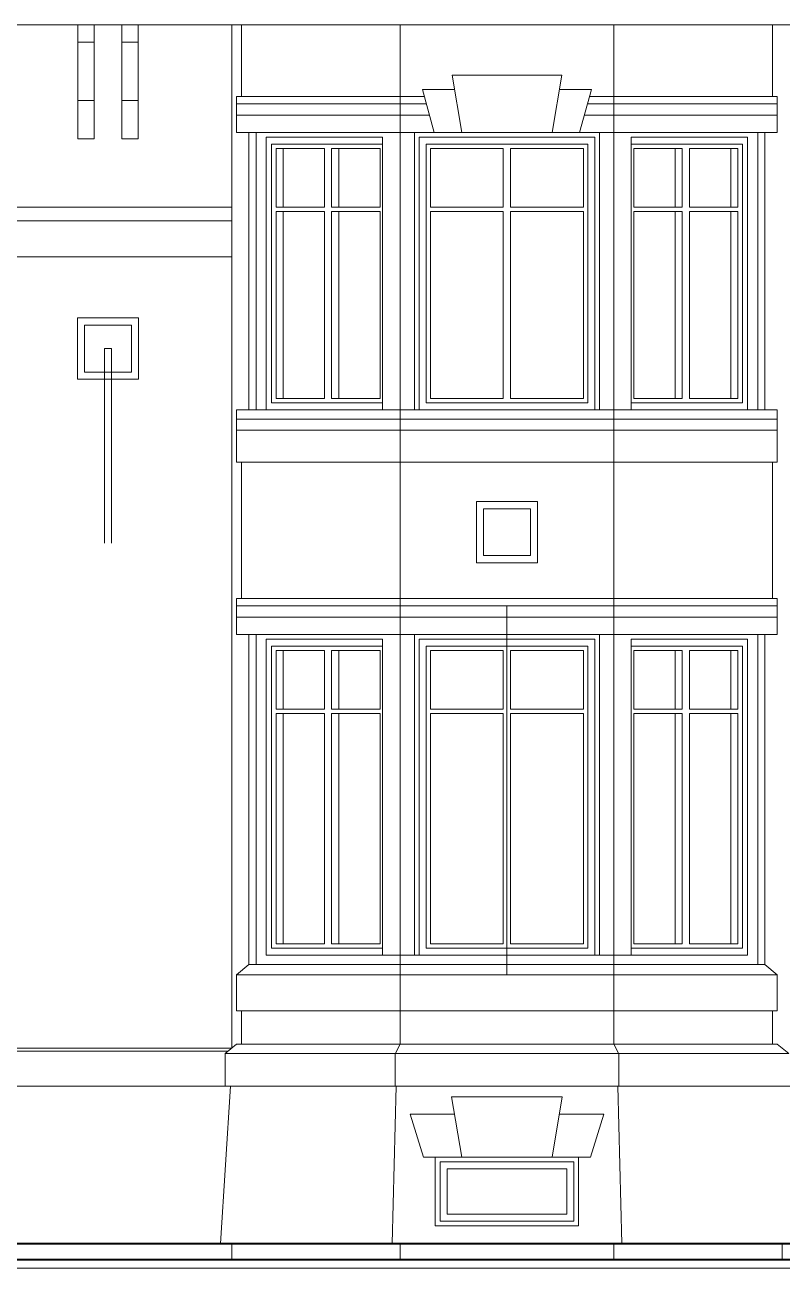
# Model space of a CAD drawing. Header units: millimetres. Extents: x 74752 to 193506, y -83124 to -13126.
# Drawn here: x 90200 to 95484, y -29685 to -21014 of the extents above; entities that cross this region are included whole.
import ezdxf

# ---------------------------------------------------------------- set-up
doc = ezdxf.new("R2010")
doc.units = ezdxf.units.MM
doc.layers.add('wall', color=5, linetype='Continuous')

msp = doc.modelspace()

# ---------------------------------------------------------------- linework, layer by layer
at = {"layer": 'wall', "color": 250, "linetype": 'Continuous', "lineweight": 15, "ltscale": 0.13}
for p, q in [((80722.2, -21014.4, -51547.4), (97055.3, -21014.4, -51547.4)), ((91643.8, -21017.4, -51575.1), (91643.8, -28151.1, -51575.1)), ((91711.7, -21017.4, -51575.1), (91711.7, -21514.7, -51575.1)), ((92818.2, -21017.4, -51575.8), (92818.2, -28123.3, -51575.8)), ((94309.3, -21017.4, -51575.8), (94309.3, -28123.3, -51575.8)), ((95415.8, -21017.4, -51575.1), (95415.8, -21514.7, -51575.1)), ((90685.8, -21134.2, -51566.1), (90570.6, -21134.2, -51566.1)), ((90991.8, -21134.2, -51566.1), (90876.6, -21134.2, -51566.1)), ((93181.2, -21364.7, -51446.8), (93563.7, -21364.7, -51423.6)), ((93181.2, -21364.7, -51460.3), (93249, -21764.7, -51473.2)), ((93946.3, -21364.7, -51446.8), (93563.7, -21364.7, -51423.6)), ((93946.3, -21364.7, -51460.3), (93878.5, -21764.7, -51473.2)), ((92974.5, -21464.7, -51482.2), (93198.1, -21464.7, -51463.4)), ((93056.5, -21764.7, -51552.8), (92974.5, -21464.7, -51555.2)), ((94153, -21464.7, -51482.2), (93929.3, -21464.7, -51463.4)), ((94071, -21764.7, -51552.8), (94153, -21464.7, -51555.2)), ((90685.8, -21541.5, -51566.1), (90570.6, -21541.5, -51566.1)), ((90991.8, -21541.5, -51566.1), (90876.6, -21541.5, -51566.1)), ((91677.7, -21514.7, -51575.1), (91677.7, -21764.7, -51575.1)), ((91677.7, -21514.7, -51536.2), (92988.1, -21514.7, -51536.2)), ((92988.1, -21514.7, -51536.2), (91677.7, -21514.7, -51536.2)), ((91677.7, -21565.6, -51564.6), (93002, -21565.6, -51564.6)), ((95449.7, -21565.6, -51564.6), (94125.4, -21565.6, -51564.6)), ((94139.3, -21514.7, -51536.2), (95449.7, -21514.7, -51536.2)), ((94409.6, -21514.7, -51572.7), (94139.3, -21514.7, -51552.2)), ((95449.7, -21514.7, -51575.1), (95449.7, -21764.7, -51575.1)), ((91677.7, -21644.7, -51653.2), (93023.7, -21644.7, -51551.5)), ((95449.7, -21644.7, -51653.2), (94103.8, -21644.7, -51551.5)), ((93032.7, -21764.7, -51526.4), (91677.7, -21764.7, -51566.4)), ((91677.7, -21764.7, -51526.4), (95449.7, -21764.7, -51526.4)), ((91763.8, -21764.7, -51575.8), (91763.8, -23699.7, -51575.8)), ((91813.8, -23699.7, -51595.5), (91813.8, -21764.7, -51576.1)), ((92696, -21797.7, -51535.7), (91884.9, -21797.7, -51560.5)), ((91884.9, -21797.7, -51605.6), (91884.9, -23699.7, -51605.6)), ((91884.9, -21797.7, -51526.4), (92696, -21797.7, -51526.4)), ((91920.2, -21846.7, -51559.6), (92290.4, -21846.7, -51547.7)), ((91920.2, -21846.7, -51605.6), (91920.2, -23650.7, -51605.6)), ((91920.2, -21846.7, -51526.4), (92696, -21846.7, -51526.4)), ((92340.4, -21846.7, -51546.1), (92696, -21846.7, -51534.6)), ((92696, -21797.7, -51816.9), (92696, -23699.7, -51816.9)), ((92918.2, -21764.7, -51575.8), (92918.2, -22973, -51575.8)), ((92918.2, -21764.7, -51512.1), (92918.2, -23699.7, -51508.1)), ((93563.7, -21764.7, -51512.1), (92918.2, -21764.7, -51512.1)), ((92918.2, -21764.7, -51512.1), (92918.2, -23699.7, -51508.1)), ((93563.7, -21797.6, -51493.3), (92951.2, -21797.6, -51512.1)), ((92951.2, -21797.6, -51512.1), (92951.2, -23699.6, -51502.7)), ((92999.9, -21846.6, -51512.1), (93563.7, -21846.6, -51493.9)), ((92999.9, -21846.6, -51512.1), (92999.9, -23650.6, -51502.7)), ((93563.7, -21764.7, -51512.1), (94209.3, -21764.7, -51512.1)), ((93563.7, -21797.6, -51493.3), (94176.3, -21797.6, -51512.1)), ((94127.5, -21846.6, -51512.1), (93563.7, -21846.6, -51493.9)), ((94127.5, -21846.6, -51512.1), (94127.5, -23650.6, -51502.7)), ((94176.3, -21797.6, -51512.1), (94176.3, -23699.6, -51502.7)), ((94209.3, -21764.7, -51575.8), (94209.3, -22973, -51575.8)), ((94209.3, -21764.7, -51512.1), (94209.3, -23699.7, -51508.1)), ((94209.3, -21764.7, -51512.1), (94209.3, -23699.7, -51508.1)), ((94431.5, -21797.7, -51535.7), (95242.6, -21797.7, -51560.5)), ((95242.6, -21797.7, -51526.4), (94431.5, -21797.7, -51526.4)), ((94431.5, -21797.7, -51816.9), (94431.5, -23699.7, -51816.9)), ((94787, -21846.7, -51546.1), (94431.5, -21846.7, -51534.6)), ((95207.3, -21846.7, -51526.4), (94431.5, -21846.7, -51526.4)), ((95207.3, -21846.7, -51559.6), (94837, -21846.7, -51547.7)), ((95207.3, -21846.7, -51605.6), (95207.3, -23650.7, -51605.6)), ((95242.6, -21797.7, -51605.6), (95242.6, -23699.7, -51605.6)), ((95313.7, -23699.7, -51595.5), (95313.7, -21764.7, -51576.1)), ((95363.7, -21764.7, -51575.8), (95363.7, -23699.7, -51575.8)), ((91952.7, -21876.6, -51575.8), (91952.7, -22285.9, -51575.8)), ((91952.7, -21876.6, -51949.8), (92290.4, -21876.6, -51949.8)), ((91952.7, -21876.6, -51738.5), (92290.4, -21876.6, -51738.5)), ((92002.7, -21876.6, -51364.5), (92002.7, -22285.9, -51364.5)), ((92290.4, -21876.6, -51575.8), (92290.4, -22285.9, -51575.8)), ((92340.4, -21876.6, -51575.8), (92340.4, -22285.9, -51575.8)), ((92340.4, -21876.6, -51949.8), (92678.1, -21876.6, -51949.8)), ((92340.4, -21876.6, -51738.5), (92678.1, -21876.6, -51738.5)), ((92390.4, -21876.6, -51575.8), (92390.4, -22285.9, -51575.8)), ((92678.1, -21876.6, -51575.8), (92678.1, -22285.9, -51575.8)), ((94787, -21876.6, -51949.8), (94449.4, -21876.6, -51949.8)), ((94787, -21876.6, -51738.5), (94449.4, -21876.6, -51738.5)), ((94449.4, -21876.6, -51575.8), (94449.4, -22285.9, -51575.8)), ((94737, -21876.6, -51575.8), (94737, -22285.9, -51575.8)), ((94787, -21876.6, -51575.8), (94787, -22285.9, -51575.8)), ((94837, -21876.6, -51575.8), (94837, -22285.9, -51575.8)), ((95174.7, -21876.6, -51949.8), (94837, -21876.6, -51949.8)), ((95174.7, -21876.6, -51738.5), (94837, -21876.6, -51738.5)), ((95124.7, -21876.6, -51364.5), (95124.7, -22285.9, -51364.5)), ((95174.7, -21876.6, -51575.8), (95174.7, -22285.9, -51575.8)), ((89862, -22285.9, -51585.5), (91643.8, -22285.9, -51614)), ((92290.4, -22285.9, -51575.8), (91952.7, -22285.9, -51575.8)), ((91952.7, -22315.9, -51575.8), (91952.7, -23620.7, -51575.8)), ((91952.7, -22315.9, -51277.2), (92290.4, -22315.9, -51277.2)), ((92002.7, -22315.9, -51364.5), (92002.7, -23620.7, -51364.5)), ((92290.4, -22315.9, -51575.8), (92290.4, -23620.7, -51575.8)), ((92678.1, -22285.9, -51575.8), (92340.4, -22285.9, -51575.8)), ((92340.4, -22315.9, -51575.8), (92340.4, -23620.7, -51575.8)), ((92340.4, -22315.9, -51277.2), (92678.1, -22315.9, -51277.2)), ((92390.4, -22315.9, -51575.8), (92390.4, -23620.7, -51575.8)), ((92678.1, -22315.9, -51575.8), (92678.1, -23620.7, -51575.8)), ((93030, -22315.9, -51575.8), (93538.4, -22315.9, -51575.8)), ((93030, -22315.9, -51877.9), (93030, -23620.7, -51877.9)), ((93538.4, -22315.9, -51575.1), (93538.4, -23620.7, -51575.1)), ((93589, -22315.9, -51575.1), (93589, -23620.7, -51575.1)), ((94097.5, -22315.9, -51575.8), (93589, -22315.9, -51575.8)), ((94097.5, -22315.9, -51877.9), (94097.5, -23620.7, -51877.9)), ((94449.4, -22285.9, -51575.8), (94787, -22285.9, -51575.8)), ((94787, -22315.9, -51277.2), (94449.4, -22315.9, -51277.2)), ((94449.4, -22315.9, -51575.8), (94449.4, -23620.7, -51575.8)), ((94737, -22315.9, -51575.8), (94737, -23620.7, -51575.8)), ((94787, -22315.9, -51575.8), (94787, -23620.7, -51575.8)), ((94837, -22285.9, -51575.8), (95174.7, -22285.9, -51575.8)), ((94837, -22315.9, -51575.8), (94837, -23620.7, -51575.8)), ((95174.7, -22315.9, -51277.2), (94837, -22315.9, -51277.2)), ((95124.7, -22315.9, -51364.5), (95124.7, -23620.7, -51364.5)), ((95174.7, -22315.9, -51575.8), (95174.7, -23620.7, -51575.8)), ((89927, -22380.9, -51538.9), (91643.8, -22380.9, -51575.1)), ((89963.6, -22630.9, -51582.5), (91643.8, -22630.9, -51614)), ((90755.3, -23271.7, -51566.1), (90755.3, -24629.6, -51566.1)), ((90755.3, -23271.7, -51566.1), (90805.3, -23271.7, -51566.1)), ((90805.3, -23271.7, -51566.1), (90805.3, -24629.6, -51566.1)), ((91812.7, -23651.1, -51575.8), (91813.8, -23651.1, -51575.8)), ((92696, -23650.7, -51525.3), (91920.2, -23650.7, -51550.3)), ((91920.2, -23650.7, -51517), (92696, -23650.7, -51517)), ((92290.4, -23620.7, -51651.2), (91952.7, -23620.7, -51651.2)), ((91952.7, -23620.7, -51439.8), (92290.4, -23620.7, -51439.8)), ((92678.1, -23620.7, -51651.2), (92340.4, -23620.7, -51651.2)), ((92340.4, -23620.7, -51439.8), (92678.1, -23620.7, -51439.8)), ((92999.9, -23650.6, -51502.7), (93563.7, -23650.6, -51502.7)), ((93030, -23620.7, -51439.8), (93538.4, -23620.7, -51439.8)), ((94127.5, -23650.6, -51502.7), (93563.7, -23650.6, -51502.7)), ((94097.5, -23620.7, -51439.8), (93589, -23620.7, -51439.8)), ((94431.5, -23650.7, -51525.3), (95207.3, -23650.7, -51550.3)), ((95207.3, -23650.7, -51517), (94431.5, -23650.7, -51517)), ((94449.4, -23620.7, -51651.2), (94787, -23620.7, -51651.2)), ((94787, -23620.7, -51439.8), (94449.4, -23620.7, -51439.8)), ((94837, -23620.7, -51651.2), (95174.7, -23620.7, -51651.2)), ((95174.7, -23620.7, -51439.8), (94837, -23620.7, -51439.8)), ((95314.8, -23651.1, -51575.8), (95313.7, -23651.1, -51575.8)), ((91677.7, -23699.7, -51517), (95449.7, -23699.7, -51517)), ((91677.7, -23699.7, -51566.4), (91677.7, -24064.7, -51566.4)), ((92696, -23699.7, -51526.3), (91763.8, -23699.7, -51554.8)), ((94431.5, -23699.7, -51526.3), (95363.7, -23699.7, -51554.8)), ((95449.7, -23699.7, -51566.4), (95449.7, -24064.7, -51566.4)), ((91677.7, -23764.7, -51517.1), (95449.7, -23764.7, -51517.1)), ((91677.7, -23839.7, -51533.8), (95449.7, -23839.7, -51533.8)), ((91763.8, -23764.7, -51554.5), (92696, -23764.7, -51527)), ((95363.7, -23764.7, -51554.5), (94431.5, -23764.7, -51527)), ((91677.7, -24064.7, -51534.6), (95449.7, -24064.7, -51534.6)), ((91711.7, -24067.7, -51562.3), (91711.7, -25014.9, -51562.3)), ((95415.8, -24067.7, -51562.3), (95415.8, -25014.9, -51562.3)), ((91677.7, -25014.9, -51551.6), (91677.7, -25264.9, -51551.6)), ((91677.7, -25014.9, -51512.7), (93563.7, -25014.9, -51512.7)), ((95449.7, -25014.9, -51512.7), (91677.7, -25014.9, -51512.7)), ((95449.7, -25014.9, -51551.6), (95449.7, -25264.9, -51551.6)), ((91677.7, -25065.7, -51541.1), (93563.7, -25065.7, -51541.1)), ((95449.7, -25065.7, -51541.1), (93563.7, -25065.7, -51541.1)), ((93563.7, -27639.7, -51573.6), (93563.7, -25066.1, -51573.6)), ((91677.7, -25144.9, -51629.7), (93563.7, -25144.9, -51487.1)), ((95449.7, -25144.9, -51629.7), (93563.7, -25144.9, -51487.1)), ((93032.7, -25264.9, -51502.9), (91677.7, -25264.9, -51542.9)), ((91677.7, -25264.9, -51502.9), (95449.7, -25264.9, -51502.9)), ((91763.8, -25264.9, -51552.3), (91763.8, -27567.8, -51642.2)), ((91813.8, -27566.7, -51662.4), (91813.8, -25264.9, -51552.5)), ((92696, -25297.9, -51512.2), (91884.9, -25297.9, -51537)), ((91884.9, -25297.9, -51582), (91884.9, -27501.7, -51669.4)), ((91884.9, -25297.9, -51502.9), (92696, -25297.9, -51502.9)), ((92696, -25297.9, -51793.4), (92696, -27501.7, -51880.7)), ((92918.2, -25264.9, -51552.3), (92918.2, -26473.2, -51552.3)), ((92918.2, -25264.9, -51488.5), (92918.2, -27501.7, -51571.9)), ((92918.2, -25264.9, -51488.5), (92918.2, -27501.7, -51571.9)), ((93563.7, -25297.7, -51469.8), (92951.2, -25297.7, -51488.5)), ((92951.2, -25297.7, -51488.5), (92951.2, -27501.6, -51566.5)), ((93563.7, -25264.9, -51488.5), (94209.3, -25264.9, -51488.5)), ((93563.7, -25297.7, -51469.8), (94176.3, -25297.7, -51488.5)), ((94176.3, -25297.7, -51488.5), (94176.3, -27501.6, -51566.5)), ((94209.3, -25264.9, -51552.3), (94209.3, -26473.2, -51552.3)), ((94209.3, -25264.9, -51488.5), (94209.3, -27501.7, -51571.9)), ((94209.3, -25264.9, -51488.5), (94209.3, -27501.7, -51571.9)), ((94431.5, -25297.9, -51512.2), (95242.6, -25297.9, -51537)), ((95242.6, -25297.9, -51502.9), (94431.5, -25297.9, -51502.9)), ((94431.5, -25297.9, -51793.4), (94431.5, -27501.7, -51880.7)), ((95242.6, -25297.9, -51582), (95242.6, -27501.7, -51669.4)), ((95313.7, -27566.7, -51662.4), (95313.7, -25264.9, -51552.5)), ((95363.7, -25264.9, -51552.3), (95363.7, -27566.7, -51642.2)), ((91920.2, -25346.9, -51536.1), (92290.4, -25346.9, -51524.2)), ((91920.2, -25346.9, -51582), (91920.2, -27452.7, -51669.4)), ((91920.2, -25346.9, -51502.9), (92696, -25346.9, -51502.9)), ((91952.7, -25376.7, -51552.3), (91952.7, -25786.1, -51552.3)), ((91952.7, -25376.7, -51926.3), (92290.4, -25376.7, -51926.3)), ((91952.7, -25376.7, -51715), (92290.4, -25376.7, -51715)), ((92002.7, -25376.7, -51340.9), (92002.7, -25786.1, -51340.9)), ((92290.4, -25376.7, -51552.3), (92290.4, -25786.1, -51552.3)), ((92340.4, -25346.9, -51522.6), (92696, -25346.9, -51511.1)), ((92340.4, -25376.7, -51552.3), (92340.4, -25786.1, -51552.3)), ((92340.4, -25376.7, -51926.3), (92678.1, -25376.7, -51926.3)), ((92340.4, -25376.7, -51715), (92678.1, -25376.7, -51715)), ((92390.4, -25376.7, -51552.3), (92390.4, -25786.1, -51552.3)), ((92678.1, -25376.7, -51552.3), (92678.1, -25786.1, -51552.3)), ((92999.9, -25346.7, -51488.5), (93563.7, -25346.7, -51470.4)), ((92999.9, -25346.7, -51488.5), (92999.9, -27452.6, -51566.5)), ((94127.5, -25346.7, -51488.5), (93563.7, -25346.7, -51470.4)), ((94127.5, -25346.7, -51488.5), (94127.5, -27452.6, -51566.5)), ((94787, -25346.9, -51522.6), (94431.5, -25346.9, -51511.1)), ((95207.3, -25346.9, -51502.9), (94431.5, -25346.9, -51502.9)), ((94787, -25376.7, -51926.3), (94449.4, -25376.7, -51926.3)), ((94787, -25376.7, -51715), (94449.4, -25376.7, -51715)), ((94449.4, -25376.7, -51552.3), (94449.4, -25786.1, -51552.3)), ((94737, -25376.7, -51552.3), (94737, -25786.1, -51552.3)), ((94787, -25376.7, -51552.3), (94787, -25786.1, -51552.3)), ((95207.3, -25346.9, -51536.1), (94837, -25346.9, -51524.2)), ((94837, -25376.7, -51552.3), (94837, -25786.1, -51552.3)), ((95174.7, -25376.7, -51926.3), (94837, -25376.7, -51926.3)), ((95174.7, -25376.7, -51715), (94837, -25376.7, -51715)), ((95124.7, -25376.7, -51340.9), (95124.7, -25786.1, -51340.9)), ((95174.7, -25376.7, -51552.3), (95174.7, -25786.1, -51552.3)), ((95207.3, -25346.9, -51582), (95207.3, -27452.7, -51669.4)), ((92290.4, -25786.1, -51552.3), (91952.7, -25786.1, -51552.3)), ((91952.7, -25816.1, -51552.3), (91952.7, -27422.7, -51639.6)), ((91952.7, -25816.1, -51253.7), (92290.4, -25816.1, -51253.7)), ((92002.7, -25816.1, -51340.9), (92002.7, -27422.7, -51428.3)), ((92290.4, -25816.1, -51552.3), (92290.4, -27422.7, -51639.6)), ((92678.1, -25786.1, -51552.3), (92340.4, -25786.1, -51552.3)), ((92340.4, -25816.1, -51552.3), (92340.4, -27422.7, -51639.6)), ((92340.4, -25816.1, -51253.7), (92678.1, -25816.1, -51253.7)), ((92390.4, -25816.1, -51552.3), (92390.4, -27422.7, -51639.6)), ((92678.1, -25816.1, -51552.3), (92678.1, -27422.7, -51639.6)), ((93030, -25816.1, -51552.3), (93538.4, -25816.1, -51552.3)), ((93030, -25816.1, -51854.4), (93030, -27422.7, -51941.7)), ((93538.4, -25816.1, -51551.6), (93538.4, -27422.7, -51638.9)), ((93589, -25816.1, -51551.6), (93589, -27422.7, -51638.9)), ((94097.5, -25816.1, -51552.3), (93589, -25816.1, -51552.3)), ((94097.5, -25816.1, -51854.4), (94097.5, -27422.7, -51941.7)), ((94449.4, -25786.1, -51552.3), (94787, -25786.1, -51552.3)), ((94787, -25816.1, -51253.7), (94449.4, -25816.1, -51253.7)), ((94449.4, -25816.1, -51552.3), (94449.4, -27422.7, -51639.6)), ((94737, -25816.1, -51552.3), (94737, -27422.7, -51639.6)), ((94787, -25816.1, -51552.3), (94787, -27422.7, -51639.6)), ((94837, -25786.1, -51552.3), (95174.7, -25786.1, -51552.3)), ((94837, -25816.1, -51552.3), (94837, -27422.7, -51639.6)), ((95174.7, -25816.1, -51253.7), (94837, -25816.1, -51253.7)), ((95124.7, -25816.1, -51340.9), (95124.7, -27422.7, -51428.3)), ((95174.7, -25816.1, -51552.3), (95174.7, -27422.7, -51639.6)), ((91812.7, -27453.1, -51639.6), (91813.8, -27453.1, -51639.6)), ((92696, -27452.7, -51589.1), (91920.2, -27452.7, -51614.1)), ((91920.2, -27452.7, -51580.9), (92696, -27452.7, -51580.9)), ((92290.4, -27422.7, -51715), (91952.7, -27422.7, -51715)), ((91952.7, -27422.7, -51503.7), (92290.4, -27422.7, -51503.7)), ((92678.1, -27422.7, -51715), (92340.4, -27422.7, -51715)), ((92340.4, -27422.7, -51503.7), (92678.1, -27422.7, -51503.7)), ((92999.9, -27452.6, -51566.5), (93563.7, -27452.6, -51566.5)), ((93030, -27422.7, -51503.7), (93538.4, -27422.7, -51503.7)), ((94127.5, -27452.6, -51566.5), (93563.7, -27452.6, -51566.5)), ((94097.5, -27422.7, -51503.7), (93589, -27422.7, -51503.7)), ((94431.5, -27452.7, -51589.1), (95207.3, -27452.7, -51614.1)), ((95207.3, -27452.7, -51580.9), (94431.5, -27452.7, -51580.9)), ((94449.4, -27422.7, -51715), (94787, -27422.7, -51715)), ((94787, -27422.7, -51503.7), (94449.4, -27422.7, -51503.7)), ((94837, -27422.7, -51715), (95174.7, -27422.7, -51715)), ((95174.7, -27422.7, -51503.7), (94837, -27422.7, -51503.7)), ((95314.8, -27453.1, -51639.6), (95313.7, -27453.1, -51639.6)), ((91763.8, -27566.7, -51655.8), (91677.7, -27639.7, -51604.7)), ((91763.8, -27566.7, -51618.3), (92696, -27566.7, -51590.8)), ((91763.8, -27566.7, -51618.3), (95363.7, -27566.7, -51581.7)), ((92696, -27501.7, -51590.1), (91884.9, -27501.7, -51614.9)), ((91884.9, -27501.7, -51580.9), (95242.6, -27501.7, -51580.9)), ((94431.5, -27501.7, -51590.1), (95242.6, -27501.7, -51614.9)), ((95363.7, -27566.7, -51655.8), (95449.7, -27639.7, -51604.7)), ((91677.7, -27639.7, -51575.1), (91677.7, -27889.7, -51575.1)), ((91677.7, -27639.7, -51604.7), (95449.7, -27639.7, -51604.7)), ((95449.7, -27639.7, -51575.1), (95449.7, -27889.7, -51575.1)), ((91677.7, -27889.7, -51604.7), (95449.7, -27889.7, -51604.7)), ((91711.7, -27889.7, -51538.8), (91711.7, -28123.3, -51538.8)), ((95415.8, -27889.7, -51538.8), (95415.8, -28123.3, -51538.8)), ((89242.6, -28151.1, -48342.7), (91643.8, -28151.1, -48342.7)), ((89242.6, -28171.1, -48342.7), (91619.4, -28171.1, -48342.7)), ((91677.7, -28123.3, -49268.4), (91598.2, -28188.4, -54670.3)), ((91677.7, -28123.3, -49268.4), (95449.7, -28123.3, -49268.4)), ((92783.2, -28189.7, -54780.1), (92818.2, -28123.3, -49268.4)), ((94344.2, -28189.7, -54780.1), (94309.3, -28123.3, -49268.4)), ((95449.7, -28123.3, -49268.4), (95529.2, -28188.4, -54670.3)), ((91598.2, -28414.7, -51546.7), (91598.2, -28188.4, -51575.1)), ((91598.2, -28188.4, -51575.1), (95529.2, -28188.4, -51575.1)), ((92783.2, -28189.7, -54780.1), (92783.2, -28414.7, -54751.7)), ((94344.2, -28189.7, -54780.1), (94344.2, -28414.7, -54751.7)), ((89893.6, -28414.7, -51546.7), (103739.9, -28414.7, -51546.7)), ((91634.8, -28414.7, -51546.7), (91565.6, -29513.6, -51575.1)), ((92791.3, -28414.7, -54751.9), (92762.7, -29513.6, -54780.3)), ((94336.2, -28414.7, -54751.9), (94364.8, -29513.6, -54780.3)), ((93177.8, -28489.7, -51488.4), (93249, -28909.9, -51502)), ((93177.8, -28489.7, -51488.4), (93949.7, -28489.7, -51488.4)), ((93949.7, -28489.7, -51488.4), (93878.5, -28909.9, -51502)), ((92887.5, -28609.9, -51515.7), (93198.1, -28609.9, -51492.2)), ((92887.5, -28609.9, -51567.7), (92981.5, -28909.9, -51566.9)), ((94240, -28609.9, -51515.7), (93929.3, -28609.9, -51492.2)), ((94240, -28609.9, -51567.7), (94145.9, -28909.9, -51566.9)), ((94145.9, -28909.9, -51558.6), (92981.5, -28909.9, -51593)), ((94030.4, -28942.9, -51457.9), (93097.1, -28942.9, -51477.1)), ((93097.1, -28942.9, -51457.9), (93097.1, -29357.2, -51469.1)), ((94030.4, -28942.9, -51457.9), (94030.4, -29357.2, -51469.1)), ((93145.9, -28991.9, -51477), (93981.6, -28991.9, -51457.9)), ((93145.9, -28991.9, -51457.9), (93145.9, -29308.2, -51466.9)), ((93981.6, -28991.9, -51457.9), (93981.6, -29308.2, -51466.9)), ((94030.4, -29357.2, -51457.9), (93097.1, -29357.2, -51477.1)), ((93145.9, -29308.2, -51477), (93981.6, -29308.2, -51457.9)), ((91643.8, -29513.6, -51575.1), (91643.8, -29625.5, -51575.1)), ((92818.2, -29513.6, -51575.8), (92818.2, -29625.5, -51575.8)), ((92818.2, -29513.6, -51575.8), (92818.2, -29625.5, -51575.8)), ((94309.3, -29513.6, -51575.8), (94309.3, -29625.5, -51575.8)), ((95483.7, -29513.6, -51575.1), (95483.7, -29625.5, -51575.1)), ((130335, -29684.7, -51547), (74751.7, -29684.7, -51547))]:
    msp.add_line(p, q, dxfattribs=at)
for points, elevation in [([(90570.6, -21014.4), (90684, -21014.4), (90684, -21808), (90570.6, -21808)], -51566.1), ([(90876.6, -21014.4), (90990, -21014.4), (90990, -21808), (90876.6, -21808)], -51566.1), ([(93030, -21876.4), (93538.4, -21876.4), (93538.4, -22285.8), (93030, -22285.8)], -51877.9), ([(94097.5, -21876.4), (93589, -21876.4), (93589, -22285.8), (94097.5, -22285.8)], -51877.9), ([(90566.8, -23485.3), (90993.8, -23485.3), (90993.8, -23058.1), (90566.8, -23058.1)], -51566.1), ([(90616.8, -23435.3), (90943.8, -23435.3), (90943.8, -23108.1), (90616.8, -23108.1)], -51566.1), ([(93350.2, -24765.9), (93777.2, -24765.9), (93777.2, -24338.7), (93350.2, -24338.7)], -51547), ([(93400.2, -24715.9), (93727.2, -24715.9), (93727.2, -24388.7), (93400.2, -24388.7)], -51547), ([(93030, -25376.6), (93538.4, -25376.6), (93538.4, -25785.9), (93030, -25785.9)], -51854.4), ([(94097.5, -25376.6), (93589, -25376.6), (93589, -25785.9), (94097.5, -25785.9)], -51854.4), ([(93064.1, -28909.9), (94063.4, -28909.9), (94063.4, -29390.2), (93064.1, -29390.2)], -51575.8)]:
    msp.add_lwpolyline(points, close=True, dxfattribs=dict(at, elevation=elevation))
at = {"layer": 'wall', "color": 250, "linetype": 'Continuous', "lineweight": 15, "ltscale": 0.13, "const_width": 15}
for points, elevation in [([(120930.2, -29513.6), (79755.3, -29513.6)], -51547.4), ([(129369.2, -29625.5), (79868.9, -29625.5)], -45234.2)]:
    msp.add_lwpolyline(points, dxfattribs=dict(at, elevation=elevation))

doc.saveas('drawing.dxf')
